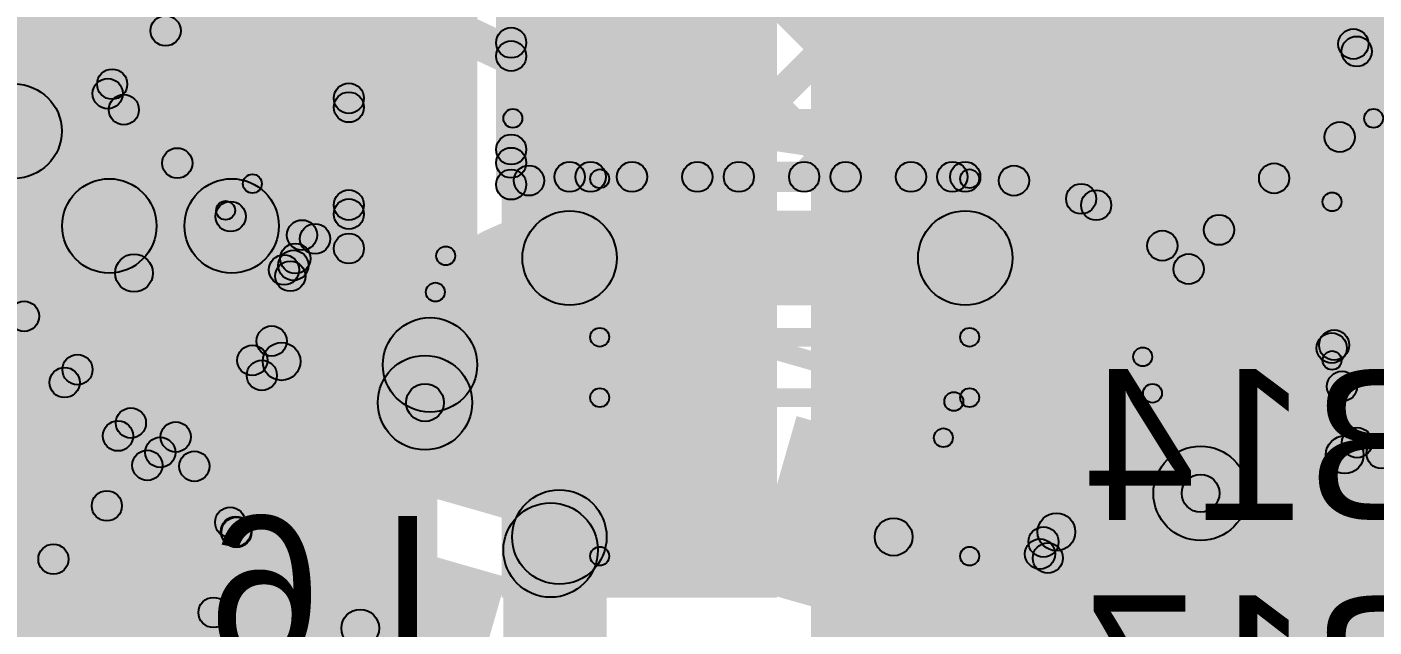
# Model space of a CAD drawing. Header units: millimetres. Extents: x -2.17 to 2.17, y -2.17 to 2.17.
# Drawn here: x -0.2507 to 0.1061, y -0.4404 to -0.2814 of the extents above; entities that cross this region are included whole.
import ezdxf

# ---------------------------------------------------------------- set-up
doc = ezdxf.new("R2010")
doc.units = ezdxf.units.MM
doc.header["$MEASUREMENT"] = 0
for name, color, linetype in [('BottomLayer', 5, 'Continuous'), ('BottomOverlay', 54, 'Continuous'), ('BottomPaste', 16, 'Continuous'), ('BottomSolder', 6, 'Continuous'), ('Mechanical1', 6, 'Continuous'), ('Mechanical2', 216, 'Continuous'), ('TopLayer', 1, 'Continuous'), ('TopOverlay', 2, 'Continuous'), ('TopPaste', 8, 'Continuous'), ('TopSolder', 216, 'Continuous')]:
    doc.layers.add(name, color=color, linetype=linetype)

# ---------------------------------------------------------------- blocks, each defined once
blk = doc.blocks.new('PBS_110_B_38')
at = {"layer": 'BottomLayer'}
for points in [[(-0.05118, 0.05906), (-0.05118, -0.05906), (-0.11024, -0.05906), (-0.11024, 0.05906)], [(0.11024, 0.05906), (0.11024, -0.05906), (0.05118, -0.05906), (0.05118, 0.05906)]]:
    blk.add_hatch(color=5, dxfattribs=at).paths.add_polyline_path(points)
at = {"layer": 'BottomOverlay'}
for points in [[(-0.1115, -0.063), (-0.1165, -0.063), (-0.1165, 0.063), (-0.1115, 0.063)], [(0.1165, -0.063), (0.1115, -0.063), (0.1115, 0.063), (0.1165, 0.063)], [(-0.114, -0.0655), (-0.114, -0.0605), (0.114, -0.0605), (0.114, -0.0655)]]:
    blk.add_hatch(color=54, dxfattribs=at).paths.add_polyline_path(points)
h = blk.add_hatch(color=54, dxfattribs=at)
edge = h.paths.add_edge_path()
edge.add_arc((-0.114, -0.063), 0.0025, 0, 360)
h = blk.add_hatch(color=54, dxfattribs=at)
edge = h.paths.add_edge_path()
edge.add_arc((-0.114, -0.063), 0.0025, 0, 360)
h = blk.add_hatch(color=54, dxfattribs=at)
edge = h.paths.add_edge_path()
edge.add_arc((0.114, -0.063), 0.0025, 0, 360)
h = blk.add_hatch(color=54, dxfattribs=at)
edge = h.paths.add_edge_path()
edge.add_arc((0.114, -0.063), 0.0025, 0, 360)
at = {"layer": 'BottomPaste'}
for points in [[(-0.05118, 0.05906), (-0.05118, -0.05906), (-0.11024, -0.05906), (-0.11024, 0.05906)], [(0.11024, 0.05906), (0.11024, -0.05906), (0.05118, -0.05906), (0.05118, 0.05906)]]:
    blk.add_hatch(color=16, dxfattribs=at).paths.add_polyline_path(points)
at = {"layer": 'BottomSolder'}
for points in [[(-0.04718, 0.06306), (-0.04718, -0.06306), (-0.11424, -0.06306), (-0.11424, 0.06306)], [(0.11424, 0.06306), (0.11424, -0.06306), (0.04718, -0.06306), (0.04718, 0.06306)]]:
    blk.add_hatch(color=6, dxfattribs=at).paths.add_polyline_path(points)
at = {"layer": 'BottomOverlay'}
for centre in [(-0.114, -0.063), (-0.114, -0.063), (0.114, -0.063), (0.114, -0.063)]:
    blk.add_circle(centre, 0.0025, dxfattribs=at)
blk = doc.blocks.new('S______B______B_46')
at = {"layer": 'BottomLayer'}
for points in [[(-0.015, 0.0175), (-0.015, -0.0175), (-0.045, -0.0175), (-0.045, 0.0175)], [(0.045, 0.0175), (0.045, -0.0175), (0.015, -0.0175), (0.015, 0.0175)]]:
    blk.add_hatch(color=5, dxfattribs=at).paths.add_polyline_path(points)
at = {"layer": 'BottomOverlay'}
h = blk.add_hatch(color=54, dxfattribs=at)
edge = h.paths.add_edge_path()
edge.add_arc((-0.049, 0.021), 0.0025, 0, 360)
h = blk.add_hatch(color=54, dxfattribs=at)
edge = h.paths.add_edge_path()
edge.add_arc((-0.049, 0.021), 0.0025, 0, 360)
for points in [[(-0.049, 0.0185), (-0.049, 0.0235), (0.049, 0.0235), (0.049, 0.0185)], [(-0.0465, -0.021), (-0.0515, -0.021), (-0.0515, 0.021), (-0.0465, 0.021)], [(0.0515, -0.021), (0.0465, -0.021), (0.0465, 0.021), (0.0515, 0.021)], [(-0.049, -0.0235), (-0.049, -0.0185), (0.049, -0.0185), (0.049, -0.0235)]]:
    blk.add_hatch(color=54, dxfattribs=at).paths.add_polyline_path(points)
h = blk.add_hatch(color=54, dxfattribs=at)
edge = h.paths.add_edge_path()
edge.add_arc((0.049, 0.021), 0.0025, 0, 360)
h = blk.add_hatch(color=54, dxfattribs=at)
edge = h.paths.add_edge_path()
edge.add_arc((0.049, 0.021), 0.0025, 0, 360)
h = blk.add_hatch(color=54, dxfattribs=at)
edge = h.paths.add_edge_path()
edge.add_arc((-0.049, -0.021), 0.0025, 0, 360)
h = blk.add_hatch(color=54, dxfattribs=at)
edge = h.paths.add_edge_path()
edge.add_arc((-0.049, -0.021), 0.0025, 0, 360)
h = blk.add_hatch(color=54, dxfattribs=at)
edge = h.paths.add_edge_path()
edge.add_arc((0.049, -0.021), 0.0025, 0, 360)
h = blk.add_hatch(color=54, dxfattribs=at)
edge = h.paths.add_edge_path()
edge.add_arc((0.049, -0.021), 0.0025, 0, 360)
at = {"layer": 'BottomPaste'}
for points in [[(-0.015, 0.0175), (-0.015, -0.0175), (-0.045, -0.0175), (-0.045, 0.0175)], [(0.045, 0.0175), (0.045, -0.0175), (0.015, -0.0175), (0.015, 0.0175)]]:
    blk.add_hatch(color=16, dxfattribs=at).paths.add_polyline_path(points)
at = {"layer": 'BottomSolder'}
for points in [[(-0.011, 0.0215), (-0.011, -0.0215), (-0.049, -0.0215), (-0.049, 0.0215)], [(0.049, 0.0215), (0.049, -0.0215), (0.011, -0.0215), (0.011, 0.0215)]]:
    blk.add_hatch(color=6, dxfattribs=at).paths.add_polyline_path(points)
at = {"layer": 'BottomOverlay'}
for centre in [(-0.049, 0.021), (-0.049, 0.021), (0.049, 0.021), (0.049, 0.021), (-0.049, -0.021), (-0.049, -0.021), (0.049, -0.021), (0.049, -0.021)]:
    blk.add_circle(centre, 0.0025, dxfattribs=at)
blk = doc.blocks.new('S______B______B_47')
at = {"layer": 'BottomLayer'}
for points in [[(-0.015, 0.0175), (-0.015, -0.0175), (-0.045, -0.0175), (-0.045, 0.0175)], [(0.045, 0.0175), (0.045, -0.0175), (0.015, -0.0175), (0.015, 0.0175)]]:
    blk.add_hatch(color=5, dxfattribs=at).paths.add_polyline_path(points)
at = {"layer": 'BottomOverlay'}
h = blk.add_hatch(color=54, dxfattribs=at)
edge = h.paths.add_edge_path()
edge.add_arc((-0.049, 0.021), 0.0025, 0, 360)
h = blk.add_hatch(color=54, dxfattribs=at)
edge = h.paths.add_edge_path()
edge.add_arc((-0.049, 0.021), 0.0025, 0, 360)
for points in [[(-0.049, 0.0185), (-0.049, 0.0235), (0.049, 0.0235), (0.049, 0.0185)], [(-0.0465, -0.021), (-0.0515, -0.021), (-0.0515, 0.021), (-0.0465, 0.021)], [(0.0515, -0.021), (0.0465, -0.021), (0.0465, 0.021), (0.0515, 0.021)], [(-0.049, -0.0235), (-0.049, -0.0185), (0.049, -0.0185), (0.049, -0.0235)]]:
    blk.add_hatch(color=54, dxfattribs=at).paths.add_polyline_path(points)
h = blk.add_hatch(color=54, dxfattribs=at)
edge = h.paths.add_edge_path()
edge.add_arc((0.049, 0.021), 0.0025, 0, 360)
h = blk.add_hatch(color=54, dxfattribs=at)
edge = h.paths.add_edge_path()
edge.add_arc((0.049, 0.021), 0.0025, 0, 360)
h = blk.add_hatch(color=54, dxfattribs=at)
edge = h.paths.add_edge_path()
edge.add_arc((-0.049, -0.021), 0.0025, 0, 360)
h = blk.add_hatch(color=54, dxfattribs=at)
edge = h.paths.add_edge_path()
edge.add_arc((-0.049, -0.021), 0.0025, 0, 360)
h = blk.add_hatch(color=54, dxfattribs=at)
edge = h.paths.add_edge_path()
edge.add_arc((0.049, -0.021), 0.0025, 0, 360)
h = blk.add_hatch(color=54, dxfattribs=at)
edge = h.paths.add_edge_path()
edge.add_arc((0.049, -0.021), 0.0025, 0, 360)
at = {"layer": 'BottomPaste'}
for points in [[(-0.015, 0.0175), (-0.015, -0.0175), (-0.045, -0.0175), (-0.045, 0.0175)], [(0.045, 0.0175), (0.045, -0.0175), (0.015, -0.0175), (0.015, 0.0175)]]:
    blk.add_hatch(color=16, dxfattribs=at).paths.add_polyline_path(points)
at = {"layer": 'BottomSolder'}
for points in [[(-0.011, 0.0215), (-0.011, -0.0215), (-0.049, -0.0215), (-0.049, 0.0215)], [(0.049, 0.0215), (0.049, -0.0215), (0.011, -0.0215), (0.011, 0.0215)]]:
    blk.add_hatch(color=6, dxfattribs=at).paths.add_polyline_path(points)
at = {"layer": 'BottomOverlay'}
for centre in [(-0.049, 0.021), (-0.049, 0.021), (0.049, 0.021), (0.049, 0.021), (-0.049, -0.021), (-0.049, -0.021), (0.049, -0.021), (0.049, -0.021)]:
    blk.add_circle(centre, 0.0025, dxfattribs=at)
blk = doc.blocks.new('S______B______B_50')
at = {"layer": 'BottomLayer'}
blk.add_hatch(color=5, dxfattribs=at).paths.add_polyline_path([(-0.015, 0.0175), (-0.015, -0.0175), (-0.045, -0.0175), (-0.045, 0.0175)])
at = {"layer": 'BottomOverlay'}
h = blk.add_hatch(color=54, dxfattribs=at)
edge = h.paths.add_edge_path()
edge.add_arc((-0.049, 0.021), 0.0025, 0, 360)
h = blk.add_hatch(color=54, dxfattribs=at)
edge = h.paths.add_edge_path()
edge.add_arc((-0.049, 0.021), 0.0025, 0, 360)
for points in [[(-0.049, 0.0185), (-0.049, 0.0235), (0.049, 0.0235), (0.049, 0.0185)], [(-0.0465, -0.021), (-0.0515, -0.021), (-0.0515, 0.021), (-0.0465, 0.021)], [(-0.049, -0.0235), (-0.049, -0.0185), (0.049, -0.0185), (0.049, -0.0235)]]:
    blk.add_hatch(color=54, dxfattribs=at).paths.add_polyline_path(points)
h = blk.add_hatch(color=54, dxfattribs=at)
edge = h.paths.add_edge_path()
edge.add_arc((-0.049, -0.021), 0.0025, 0, 360)
h = blk.add_hatch(color=54, dxfattribs=at)
edge = h.paths.add_edge_path()
edge.add_arc((-0.049, -0.021), 0.0025, 0, 360)
at = {"layer": 'BottomPaste'}
blk.add_hatch(color=16, dxfattribs=at).paths.add_polyline_path([(-0.015, 0.0175), (-0.015, -0.0175), (-0.045, -0.0175), (-0.045, 0.0175)])
at = {"layer": 'BottomSolder'}
blk.add_hatch(color=6, dxfattribs=at).paths.add_polyline_path([(-0.011, 0.0215), (-0.011, -0.0215), (-0.049, -0.0215), (-0.049, 0.0215)])
at = {"layer": 'BottomOverlay'}
for centre in [(-0.049, 0.021), (-0.049, 0.021), (-0.049, -0.021), (-0.049, -0.021)]:
    blk.add_circle(centre, 0.0025, dxfattribs=at)
blk = doc.blocks.new('WS2812B_M____261')
at = {"layer": 'TopLayer'}
for points in [[(0.03504, 0.05079), (0.09409, 0.05079), (0.09409, 0.01142), (0.03504, 0.01142)], [(0.03504, -0.01142), (0.09409, -0.01142), (0.09409, -0.05079), (0.03504, -0.05079)]]:
    blk.add_hatch(color=1, dxfattribs=at).paths.add_polyline_path(points)
at = {"layer": 'TopOverlay'}
h = blk.add_hatch(color=2, dxfattribs=at)
edge = h.paths.add_edge_path()
edge.add_arc((0.07, -0.06), 0.0025, 0, 360)
for points in [[(0.0725, -0.07), (0.0675, -0.07), (0.0675, -0.06), (0.0725, -0.06)], [(0.07, -0.0675), (0.07, -0.0725), (-0.07, -0.0725), (-0.07, -0.0675)]]:
    blk.add_hatch(color=2, dxfattribs=at).paths.add_polyline_path(points)
h = blk.add_hatch(color=2, dxfattribs=at)
edge = h.paths.add_edge_path()
edge.add_arc((0.07, -0.07), 0.0025, 0, 360)
h = blk.add_hatch(color=2, dxfattribs=at)
edge = h.paths.add_edge_path()
edge.add_arc((0.07, -0.07), 0.0025, 0, 360)
at = {"layer": 'TopPaste'}
for points in [[(0.03504, 0.05079), (0.09409, 0.05079), (0.09409, 0.01142), (0.03504, 0.01142)], [(0.03504, -0.01142), (0.09409, -0.01142), (0.09409, -0.05079), (0.03504, -0.05079)]]:
    blk.add_hatch(color=8, dxfattribs=at).paths.add_polyline_path(points)
at = {"layer": 'TopSolder'}
for points in [[(0.03104, 0.05479), (0.09809, 0.05479), (0.09809, 0.00742), (0.03104, 0.00742)], [(0.03104, -0.00742), (0.09809, -0.00742), (0.09809, -0.05479), (0.03104, -0.05479)]]:
    blk.add_hatch(color=216, dxfattribs=at).paths.add_polyline_path(points)
at = {"layer": 'TopOverlay'}
for centre in [(0.07, -0.06), (0.07, -0.07), (0.07, -0.07)]:
    blk.add_circle(centre, 0.0025, dxfattribs=at)
blk = doc.blocks.new('WS2812B_M____262')
at = {"layer": 'TopLayer'}
for points in [[(0.03504, 0.05079), (0.09409, 0.05079), (0.09409, 0.01142), (0.03504, 0.01142)], [(-0.09409, -0.01142), (-0.03504, -0.01142), (-0.03504, -0.05079), (-0.09409, -0.05079)], [(0.03504, -0.01142), (0.09409, -0.01142), (0.09409, -0.05079), (0.03504, -0.05079)]]:
    blk.add_hatch(color=1, dxfattribs=at).paths.add_polyline_path(points)
at = {"layer": 'TopOverlay'}
h = blk.add_hatch(color=2, dxfattribs=at)
edge = h.paths.add_edge_path()
edge.add_arc((-0.07, -0.06), 0.0025, 0, 360)
for points in [[(-0.0725, -0.06), (-0.0675, -0.06), (-0.0675, -0.07), (-0.0725, -0.07)], [(0.0675, -0.06), (0.0725, -0.06), (0.0725, -0.07), (0.0675, -0.07)], [(0.07, -0.0675), (0.07, -0.0725), (-0.07, -0.0725), (-0.07, -0.0675)]]:
    blk.add_hatch(color=2, dxfattribs=at).paths.add_polyline_path(points)
h = blk.add_hatch(color=2, dxfattribs=at)
edge = h.paths.add_edge_path()
edge.add_arc((0.07, -0.06), 0.0025, 0, 360)
h = blk.add_hatch(color=2, dxfattribs=at)
edge = h.paths.add_edge_path()
edge.add_arc((-0.07, -0.07), 0.0025, 0, 360)
h = blk.add_hatch(color=2, dxfattribs=at)
edge = h.paths.add_edge_path()
edge.add_arc((-0.07, -0.07), 0.0025, 0, 360)
h = blk.add_hatch(color=2, dxfattribs=at)
edge = h.paths.add_edge_path()
edge.add_arc((0.07, -0.07), 0.0025, 0, 360)
h = blk.add_hatch(color=2, dxfattribs=at)
edge = h.paths.add_edge_path()
edge.add_arc((0.07, -0.07), 0.0025, 0, 360)
at = {"layer": 'TopPaste'}
for points in [[(0.03504, 0.05079), (0.09409, 0.05079), (0.09409, 0.01142), (0.03504, 0.01142)], [(-0.09409, -0.01142), (-0.03504, -0.01142), (-0.03504, -0.05079), (-0.09409, -0.05079)], [(0.03504, -0.01142), (0.09409, -0.01142), (0.09409, -0.05079), (0.03504, -0.05079)]]:
    blk.add_hatch(color=8, dxfattribs=at).paths.add_polyline_path(points)
at = {"layer": 'TopSolder'}
for points in [[(0.03104, 0.05479), (0.09809, 0.05479), (0.09809, 0.00742), (0.03104, 0.00742)], [(-0.09809, -0.00742), (-0.03104, -0.00742), (-0.03104, -0.05479), (-0.09809, -0.05479)], [(0.03104, -0.00742), (0.09809, -0.00742), (0.09809, -0.05479), (0.03104, -0.05479)]]:
    blk.add_hatch(color=216, dxfattribs=at).paths.add_polyline_path(points)
at = {"layer": 'TopOverlay'}
for centre in [(-0.07, -0.06), (0.07, -0.06), (-0.07, -0.07), (-0.07, -0.07), (0.07, -0.07), (0.07, -0.07)]:
    blk.add_circle(centre, 0.0025, dxfattribs=at)
blk = doc.blocks.new('WS2812B_M____263')
at = {"layer": 'TopLayer'}
for points in [[(-0.09409, 0.05079), (-0.03504, 0.05079), (-0.03504, 0.01142), (-0.09409, 0.01142)], [(-0.09409, -0.01142), (-0.03504, -0.01142), (-0.03504, -0.05079), (-0.09409, -0.05079)]]:
    blk.add_hatch(color=1, dxfattribs=at).paths.add_polyline_path(points)
at = {"layer": 'TopOverlay'}
h = blk.add_hatch(color=2, dxfattribs=at)
edge = h.paths.add_edge_path()
edge.add_arc((-0.07, -0.06), 0.0025, 0, 360)
for points in [[(-0.0725, -0.06), (-0.0675, -0.06), (-0.0675, -0.07), (-0.0725, -0.07)], [(0.07, -0.0675), (0.07, -0.0725), (-0.07, -0.0725), (-0.07, -0.0675)]]:
    blk.add_hatch(color=2, dxfattribs=at).paths.add_polyline_path(points)
h = blk.add_hatch(color=2, dxfattribs=at)
edge = h.paths.add_edge_path()
edge.add_arc((-0.07, -0.07), 0.0025, 0, 360)
h = blk.add_hatch(color=2, dxfattribs=at)
edge = h.paths.add_edge_path()
edge.add_arc((-0.07, -0.07), 0.0025, 0, 360)
at = {"layer": 'TopPaste'}
for points in [[(-0.09409, 0.05079), (-0.03504, 0.05079), (-0.03504, 0.01142), (-0.09409, 0.01142)], [(-0.09409, -0.01142), (-0.03504, -0.01142), (-0.03504, -0.05079), (-0.09409, -0.05079)]]:
    blk.add_hatch(color=8, dxfattribs=at).paths.add_polyline_path(points)
at = {"layer": 'TopSolder'}
for points in [[(-0.09809, 0.05479), (-0.03104, 0.05479), (-0.03104, 0.00742), (-0.09809, 0.00742)], [(-0.09809, -0.00742), (-0.03104, -0.00742), (-0.03104, -0.05479), (-0.09809, -0.05479)]]:
    blk.add_hatch(color=216, dxfattribs=at).paths.add_polyline_path(points)
at = {"layer": 'TopOverlay'}
for centre in [(-0.07, -0.06), (-0.07, -0.07), (-0.07, -0.07)]:
    blk.add_circle(centre, 0.0025, dxfattribs=at)
blk = doc.blocks.new('1255AY_1R0N_P3_B_279')
at = {"layer": 'BottomLayer'}
blk.add_hatch(color=5, dxfattribs=at).paths.add_polyline_path([(0.06102, 0.1122), (0.12402, 0.1122), (0.12402, -0.1122), (0.06102, -0.1122)])
at = {"layer": 'BottomPaste'}
blk.add_hatch(color=16, dxfattribs=at).paths.add_polyline_path([(0.06102, 0.1122), (0.12402, 0.1122), (0.12402, -0.1122), (0.06102, -0.1122)])
at = {"layer": 'BottomSolder'}
blk.add_hatch(color=6, dxfattribs=at).paths.add_polyline_path([(0.05702, 0.1162), (0.12802, 0.1162), (0.12802, -0.1162), (0.05702, -0.1162)])

msp = doc.modelspace()

# ---------------------------------------------------------------- hatches: boundary and pattern name
at = {"layer": 'BottomLayer'}
for points in [[(-0.125, -0.43261), (-0.052, -0.43261), (-0.052, -0.12061), (-0.125, -0.12061)], [(-0.043, -0.55161), (0.132, -0.55161), (0.132, -0.11861), (-0.043, -0.11861)], [(-0.29, -0.495), (-0.142, -0.495), (-0.142, -0.22), (-0.29, -0.22)], [(-0.26284, -0.31784), (-0.24516, -0.30016), (-0.22006, -0.32526), (-0.23774, -0.34294)], [(-0.2289, -0.3466), (-0.2289, -0.3216), (-0.19648, -0.3216), (-0.19648, -0.3466)], [(-0.0995, -0.832), (-0.1245, -0.832), (-0.1245, -0.42), (-0.0995, -0.42)]]:
    msp.add_hatch(color=5, dxfattribs=at).paths.add_polyline_path(points)
h = msp.add_hatch(color=5, dxfattribs=at)
edge = h.paths.add_edge_path()
edge.add_arc((-0.254, -0.309), 0.0125, 0, 360)
h = msp.add_hatch(color=5, dxfattribs=at)
edge = h.paths.add_edge_path()
edge.add_arc((-0.2289, -0.3341), 0.0125, 0, 360)
h = msp.add_hatch(color=5, dxfattribs=at)
edge = h.paths.add_edge_path()
edge.add_arc((-0.2289, -0.3341), 0.0125, 0, 360)
h = msp.add_hatch(color=5, dxfattribs=at)
edge = h.paths.add_edge_path()
edge.add_arc((-0.19648, -0.3341), 0.0125, 0, 360)
h = msp.add_hatch(color=5, dxfattribs=at)
edge = h.paths.add_edge_path()
edge.add_arc((-0.112, -0.42), 0.0125, 0, 360)
at = {"layer": 'Mechanical1'}
msp.add_hatch(color=6, dxfattribs=at).paths.add_polyline_path([(0.005, -2.16461), (-0.005, -2.16461), (-0.005, 0), (0.005, 0)])
at = {"layer": 'TopLayer'}
for points in [[(-0.06333, -0.12759), (-0.05767, -0.12194), (0.10349, -0.28309), (0.09783, -0.28875)], [(-0.04201, -0.32394), (-0.04766, -0.31828), (0.09617, -0.17445), (0.10183, -0.1801)], [(-0.16144, -0.34009), (-0.16944, -0.34009), (-0.16944, -0.18567), (-0.16144, -0.18567)], [(-0.13144, -0.37091), (-0.15644, -0.37091), (-0.15644, -0.18567), (-0.13144, -0.18567)], [(-0.11844, -0.32315), (-0.12644, -0.32315), (-0.12644, -0.18567), (-0.11844, -0.18567)], [(-0.01372, -0.32394), (-0.01938, -0.31828), (0.09617, -0.20273), (0.10183, -0.20839)], [(0.01268, -0.23188), (0.01833, -0.22622), (0.09985, -0.30775), (0.0942, -0.3134)], [(-0.12527, -0.23535), (-0.11962, -0.2297), (-0.03103, -0.31828), (-0.03669, -0.32394)], [(0.01356, -0.32494), (0.00791, -0.31928), (0.09617, -0.23102), (0.10183, -0.23667)], [(-0.22221, -0.30616), (-0.22787, -0.3005), (-0.16827, -0.2409), (-0.16262, -0.24656)], [(-0.11962, -0.28841), (-0.12527, -0.28275), (-0.08742, -0.2449), (-0.08176, -0.25056)], [(-0.32816, -0.38384), (-0.34584, -0.36616), (-0.23184, -0.25216), (-0.21416, -0.26984)], [(0.00995, -0.25744), (0.0156, -0.25178), (0.08248, -0.31865), (0.07682, -0.32431)], [(-0.11962, -0.3167), (-0.12527, -0.31104), (-0.06963, -0.25539), (-0.06397, -0.26105)], [(-0.07236, -0.25998), (-0.06671, -0.25432), (-0.00275, -0.31828), (-0.0084, -0.32394)], [(-0.12527, -0.26364), (-0.11962, -0.25798), (-0.05932, -0.31828), (-0.06497, -0.32394)], [(-0.09857, -0.32394), (-0.10423, -0.31828), (-0.04462, -0.25867), (-0.03896, -0.26433)], [(-0.07029, -0.32394), (-0.07595, -0.31828), (-0.01634, -0.25867), (-0.01068, -0.26433)], [(-0.03973, -0.26433), (-0.03407, -0.25867), (0.03136, -0.32411), (0.02571, -0.32976)], [(-0.01145, -0.26433), (-0.00579, -0.25867), (0.06788, -0.33234), (0.06222, -0.33799)], [(0.03534, -0.33145), (0.02968, -0.32579), (0.09617, -0.2593), (0.10183, -0.26496)], [(-0.20492, -0.26884), (-0.19926, -0.26319), (-0.16262, -0.29984), (-0.16827, -0.30549)], [(-0.20807, -0.3203), (-0.21373, -0.31464), (-0.16827, -0.26919), (-0.16262, -0.27484)], [(-0.31897, -0.39303), (-0.32463, -0.38737), (-0.21063, -0.27337), (-0.20497, -0.27903)], [(-0.21682, -0.28523), (-0.21116, -0.27957), (-0.16262, -0.32812), (-0.16827, -0.33378)], [(0.05288, -0.34219), (0.04722, -0.33653), (0.0987, -0.28505), (0.10436, -0.29071)], [(-0.12527, -0.29192), (-0.11962, -0.28627), (-0.0876, -0.31828), (-0.09326, -0.32394)], [(-0.23096, -0.29937), (-0.22531, -0.29371), (-0.1773, -0.34172), (-0.18296, -0.34738)], [(-0.26705, -0.34245), (-0.27271, -0.3368), (-0.23214, -0.29623), (-0.22648, -0.30189)], [(-0.23214, -0.30189), (-0.22648, -0.29623), (-0.17812, -0.34459), (-0.18378, -0.35025)], [(-0.19393, -0.33444), (-0.19959, -0.32878), (-0.16827, -0.29747), (-0.16262, -0.30313)], [(-0.12527, -0.32021), (-0.11962, -0.31455), (-0.11491, -0.31926), (-0.12056, -0.32492)], [(-0.10697, -0.32511), (-0.10697, -0.31711), (-0.00217, -0.31711), (-0.00217, -0.32511)], [(-0.17156, -0.34035), (-0.17722, -0.3347), (-0.16827, -0.32575), (-0.16262, -0.33141)], [(-0.10697, -0.35511), (-0.10697, -0.33011), (-0.00217, -0.33011), (-0.00217, -0.35511)], [(-0.17678, -0.34558), (-0.18244, -0.33992), (-0.17722, -0.3347), (-0.17156, -0.34035)], [(-0.17893, -0.34038), (-0.17673, -0.33269), (-0.16434, -0.33624), (-0.16655, -0.34394)], [(-0.27339, -0.3418), (-0.26773, -0.33614), (-0.19406, -0.40981), (-0.19972, -0.41546)], [(-0.27271, -0.34245), (-0.26705, -0.3368), (-0.21256, -0.39128), (-0.21822, -0.39694)], [(-0.17711, -0.34852), (-0.1848, -0.34632), (-0.18168, -0.33544), (-0.17399, -0.33764)], [(-0.27613, -0.34587), (-0.27047, -0.34022), (-0.21598, -0.3947), (-0.22164, -0.40036)], [(-0.17979, -0.34858), (-0.18544, -0.34293), (-0.18244, -0.33992), (-0.17678, -0.34558)], [(0.10047, -0.37945), (0.09481, -0.3738), (0.12741, -0.3412), (0.13306, -0.34686)], [(-0.22657, -0.34927), (-0.21813, -0.3439), (-0.1582, -0.43803), (-0.16664, -0.4434)], [(-0.25206, -0.36428), (-0.25771, -0.35863), (-0.2543, -0.35521), (-0.24864, -0.36087)], [(0.11097, -0.39724), (0.10531, -0.39158), (0.13923, -0.35766), (0.14489, -0.36332)], [(-0.18819, -0.37256), (-0.19384, -0.36691), (-0.1887, -0.36177), (-0.18305, -0.36742)], [(-0.18464, -0.37481), (-0.19233, -0.3726), (-0.18972, -0.36349), (-0.18203, -0.3657)], [(0.09273, -0.3685), (0.09838, -0.36284), (0.1638, -0.42826), (0.15815, -0.43392)], [(-0.18465, -0.37483), (-0.18189, -0.36521), (-0.1439, -0.37611), (-0.14665, -0.38572)], [(0.09106, -0.3675), (0.09878, -0.36543), (0.1055, -0.39049), (0.09777, -0.39256)], [(-0.23791, -0.37843), (-0.24357, -0.37277), (-0.24015, -0.36935), (-0.2345, -0.37501)], [(-0.19439, -0.37188), (-0.18764, -0.36759), (-0.18511, -0.37156), (-0.19186, -0.37585)], [(-0.22377, -0.39257), (-0.22943, -0.38691), (-0.22601, -0.38349), (-0.22035, -0.38915)], [(-0.21256, -0.39694), (-0.21822, -0.39128), (-0.21412, -0.38719), (-0.20847, -0.39284)], [(-0.21467, -0.39216), (-0.20792, -0.38787), (-0.19183, -0.41313), (-0.19858, -0.41743)], [(0.06146, -0.40978), (0.05887, -0.40012), (0.09705, -0.38989), (0.09964, -0.39955)], [(-0.28925, -0.48633), (-0.29491, -0.48067), (-0.20918, -0.39495), (-0.20353, -0.40061)], [(-0.25655, -0.44093), (-0.26221, -0.43527), (-0.22164, -0.3947), (-0.21598, -0.40036)], [(0.02328, -0.42001), (0.02069, -0.41035), (0.05887, -0.40012), (0.06146, -0.40978)], [(-0.23238, -0.41109), (-0.22672, -0.40544), (-0.19847, -0.43369), (-0.20413, -0.43934)], [(-0.26178, -0.48715), (-0.26744, -0.48149), (-0.19818, -0.41223), (-0.19252, -0.41789)], [(-0.02346, -0.42094), (-0.01882, -0.41208), (0.08064, -0.46418), (0.076, -0.47304)], [(-0.20352, -0.45877), (-0.21121, -0.45656), (-0.19905, -0.41418), (-0.19136, -0.41638)], [(-0.09717, -0.46494), (-0.12217, -0.46494), (-0.12217, -0.41652), (-0.09717, -0.41652)], [(0.02149, -0.42212), (0.0138, -0.41992), (0.01471, -0.41674), (0.0224, -0.41894)], [(0.01469, -0.41887), (0.02242, -0.4168), (0.02356, -0.42106), (0.01584, -0.42313)], [(-0.24652, -0.42524), (-0.24086, -0.41958), (-0.16939, -0.49105), (-0.17504, -0.49671)], [(-0.26066, -0.43938), (-0.255, -0.43372), (-0.17569, -0.51304), (-0.18135, -0.51869)]]:
    msp.add_hatch(color=1, dxfattribs=at).paths.add_polyline_path(points)
h = msp.add_hatch(color=1, dxfattribs=at)
edge = h.paths.add_edge_path()
edge.add_arc((-0.21399, -0.2824), 0.004, 0, 360)
h = msp.add_hatch(color=1, dxfattribs=at)
edge = h.paths.add_edge_path()
edge.add_arc((-0.12244, -0.28558), 0.004, 0, 360)
h = msp.add_hatch(color=1, dxfattribs=at)
edge = h.paths.add_edge_path()
edge.add_arc((-0.12244, -0.2891), 0.004, 0, 360)
h = msp.add_hatch(color=1, dxfattribs=at)
edge = h.paths.add_edge_path()
edge.add_arc((0.10066, -0.28592), 0.004, 0, 360)
h = msp.add_hatch(color=1, dxfattribs=at)
edge = h.paths.add_edge_path()
edge.add_arc((0.10153, -0.28788), 0.004, 0, 360)
h = msp.add_hatch(color=1, dxfattribs=at)
edge = h.paths.add_edge_path()
edge.add_arc((-0.22814, -0.29654), 0.004, 0, 360)
h = msp.add_hatch(color=1, dxfattribs=at)
edge = h.paths.add_edge_path()
edge.add_arc((-0.22931, -0.29906), 0.004, 0, 360)
h = msp.add_hatch(color=1, dxfattribs=at)
edge = h.paths.add_edge_path()
edge.add_arc((-0.22931, -0.29906), 0.004, 0, 360)
h = msp.add_hatch(color=1, dxfattribs=at)
edge = h.paths.add_edge_path()
edge.add_arc((-0.22504, -0.30333), 0.004, 0, 360)
h = msp.add_hatch(color=1, dxfattribs=at)
edge = h.paths.add_edge_path()
edge.add_arc((-0.16544, -0.3003), 0.004, 0, 360)
h = msp.add_hatch(color=1, dxfattribs=at)
edge = h.paths.add_edge_path()
edge.add_arc((-0.16544, -0.30266), 0.004, 0, 360)
h = msp.add_hatch(color=1, dxfattribs=at)
edge = h.paths.add_edge_path()
edge.add_arc((0.09703, -0.31057), 0.004, 0, 360)
h = msp.add_hatch(color=1, dxfattribs=at)
edge = h.paths.add_edge_path()
edge.add_arc((-0.12244, -0.31387), 0.004, 0, 360)
h = msp.add_hatch(color=1, dxfattribs=at)
edge = h.paths.add_edge_path()
edge.add_arc((-0.2109, -0.31747), 0.004, 0, 360)
h = msp.add_hatch(color=1, dxfattribs=at)
edge = h.paths.add_edge_path()
edge.add_arc((-0.12244, -0.31738), 0.004, 0, 360)
h = msp.add_hatch(color=1, dxfattribs=at)
edge = h.paths.add_edge_path()
edge.add_arc((-0.10697, -0.32111), 0.004, 0, 360)
h = msp.add_hatch(color=1, dxfattribs=at)
edge = h.paths.add_edge_path()
edge.add_arc((-0.10697, -0.32111), 0.004, 0, 360)
h = msp.add_hatch(color=1, dxfattribs=at)
edge = h.paths.add_edge_path()
edge.add_arc((-0.1014, -0.32111), 0.004, 0, 360)
h = msp.add_hatch(color=1, dxfattribs=at)
edge = h.paths.add_edge_path()
edge.add_arc((-0.09043, -0.32111), 0.004, 0, 360)
h = msp.add_hatch(color=1, dxfattribs=at)
edge = h.paths.add_edge_path()
edge.add_arc((-0.07312, -0.32111), 0.004, 0, 360)
h = msp.add_hatch(color=1, dxfattribs=at)
edge = h.paths.add_edge_path()
edge.add_arc((-0.06214, -0.32111), 0.004, 0, 360)
h = msp.add_hatch(color=1, dxfattribs=at)
edge = h.paths.add_edge_path()
edge.add_arc((-0.04483, -0.32111), 0.004, 0, 360)
h = msp.add_hatch(color=1, dxfattribs=at)
edge = h.paths.add_edge_path()
edge.add_arc((-0.03386, -0.32111), 0.004, 0, 360)
h = msp.add_hatch(color=1, dxfattribs=at)
edge = h.paths.add_edge_path()
edge.add_arc((-0.01655, -0.32111), 0.004, 0, 360)
h = msp.add_hatch(color=1, dxfattribs=at)
edge = h.paths.add_edge_path()
edge.add_arc((-0.00558, -0.32111), 0.004, 0, 360)
h = msp.add_hatch(color=1, dxfattribs=at)
edge = h.paths.add_edge_path()
edge.add_arc((-0.00217, -0.32111), 0.004, 0, 360)
h = msp.add_hatch(color=1, dxfattribs=at)
edge = h.paths.add_edge_path()
edge.add_arc((-0.00217, -0.32111), 0.004, 0, 360)
h = msp.add_hatch(color=1, dxfattribs=at)
edge = h.paths.add_edge_path()
edge.add_arc((0.07965, -0.32148), 0.004, 0, 360)
h = msp.add_hatch(color=1, dxfattribs=at)
edge = h.paths.add_edge_path()
edge.add_arc((-0.12244, -0.32315), 0.004, 0, 360)
h = msp.add_hatch(color=1, dxfattribs=at)
edge = h.paths.add_edge_path()
edge.add_arc((-0.12244, -0.32315), 0.004, 0, 360)
h = msp.add_hatch(color=1, dxfattribs=at)
edge = h.paths.add_edge_path()
edge.add_arc((-0.11774, -0.32209), 0.004, 0, 360)
h = msp.add_hatch(color=1, dxfattribs=at)
edge = h.paths.add_edge_path()
edge.add_arc((0.01073, -0.32211), 0.004, 0, 360)
h = msp.add_hatch(color=1, dxfattribs=at)
edge = h.paths.add_edge_path()
edge.add_arc((-0.16544, -0.32858), 0.004, 0, 360)
h = msp.add_hatch(color=1, dxfattribs=at)
edge = h.paths.add_edge_path()
edge.add_arc((0.02853, -0.32694), 0.004, 0, 360)
h = msp.add_hatch(color=1, dxfattribs=at)
edge = h.paths.add_edge_path()
edge.add_arc((0.03251, -0.32862), 0.004, 0, 360)
h = msp.add_hatch(color=1, dxfattribs=at)
edge = h.paths.add_edge_path()
edge.add_arc((-0.19676, -0.33161), 0.004, 0, 360)
h = msp.add_hatch(color=1, dxfattribs=at)
edge = h.paths.add_edge_path()
edge.add_arc((-0.16544, -0.33095), 0.004, 0, 360)
h = msp.add_hatch(color=1, dxfattribs=at)
edge = h.paths.add_edge_path()
edge.add_arc((-0.10697, -0.34261), 0.0125, 0, 360)
h = msp.add_hatch(color=1, dxfattribs=at)
edge = h.paths.add_edge_path()
edge.add_arc((-0.10697, -0.34261), 0.0125, 0, 360)
h = msp.add_hatch(color=1, dxfattribs=at)
edge = h.paths.add_edge_path()
edge.add_arc((-0.00217, -0.34261), 0.0125, 0, 360)
h = msp.add_hatch(color=1, dxfattribs=at)
edge = h.paths.add_edge_path()
edge.add_arc((-0.00217, -0.34261), 0.0125, 0, 360)
h = msp.add_hatch(color=1, dxfattribs=at)
edge = h.paths.add_edge_path()
edge.add_arc((0.06505, -0.33516), 0.004, 0, 360)
h = msp.add_hatch(color=1, dxfattribs=at)
edge = h.paths.add_edge_path()
edge.add_arc((-0.17783, -0.33654), 0.004, 0, 360)
h = msp.add_hatch(color=1, dxfattribs=at)
edge = h.paths.add_edge_path()
edge.add_arc((-0.17783, -0.33654), 0.004, 0, 360)
h = msp.add_hatch(color=1, dxfattribs=at)
edge = h.paths.add_edge_path()
edge.add_arc((-0.17439, -0.33753), 0.004, 0, 360)
h = msp.add_hatch(color=1, dxfattribs=at)
edge = h.paths.add_edge_path()
edge.add_arc((-0.17439, -0.33753), 0.004, 0, 360)
h = msp.add_hatch(color=1, dxfattribs=at)
edge = h.paths.add_edge_path()
edge.add_arc((0.05005, -0.33936), 0.004, 0, 360)
h = msp.add_hatch(color=1, dxfattribs=at)
edge = h.paths.add_edge_path()
edge.add_arc((-0.17961, -0.34275), 0.004, 0, 360)
h = msp.add_hatch(color=1, dxfattribs=at)
edge = h.paths.add_edge_path()
edge.add_arc((-0.17961, -0.34275), 0.004, 0, 360)
h = msp.add_hatch(color=1, dxfattribs=at)
edge = h.paths.add_edge_path()
edge.add_arc((-0.16544, -0.34009), 0.004, 0, 360)
h = msp.add_hatch(color=1, dxfattribs=at)
edge = h.paths.add_edge_path()
edge.add_arc((-0.16544, -0.34009), 0.004, 0, 360)
h = msp.add_hatch(color=1, dxfattribs=at)
edge = h.paths.add_edge_path()
edge.add_arc((-0.22235, -0.34659), 0.005, 0, 360)
h = msp.add_hatch(color=1, dxfattribs=at)
edge = h.paths.add_edge_path()
edge.add_arc((-0.18262, -0.34575), 0.004, 0, 360)
h = msp.add_hatch(color=1, dxfattribs=at)
edge = h.paths.add_edge_path()
edge.add_arc((-0.18013, -0.34455), 0.004, 0, 360)
h = msp.add_hatch(color=1, dxfattribs=at)
edge = h.paths.add_edge_path()
edge.add_arc((0.05699, -0.34554), 0.004, 0, 360)
h = msp.add_hatch(color=1, dxfattribs=at)
edge = h.paths.add_edge_path()
edge.add_arc((0.05699, -0.34554), 0.004, 0, 360)
h = msp.add_hatch(color=1, dxfattribs=at)
edge = h.paths.add_edge_path()
edge.add_arc((-0.18095, -0.34742), 0.004, 0, 360)
h = msp.add_hatch(color=1, dxfattribs=at)
edge = h.paths.add_edge_path()
edge.add_arc((-0.18095, -0.34742), 0.004, 0, 360)
h = msp.add_hatch(color=1, dxfattribs=at)
edge = h.paths.add_edge_path()
edge.add_arc((-0.25147, -0.35804), 0.004, 0, 360)
h = msp.add_hatch(color=1, dxfattribs=at)
edge = h.paths.add_edge_path()
edge.add_arc((-0.14394, -0.37091), 0.0125, 0, 360)
h = msp.add_hatch(color=1, dxfattribs=at)
edge = h.paths.add_edge_path()
edge.add_arc((-0.14394, -0.37091), 0.0125, 0, 360)
h = msp.add_hatch(color=1, dxfattribs=at)
edge = h.paths.add_edge_path()
edge.add_arc((-0.14394, -0.37091), 0.0125, 0, 360)
h = msp.add_hatch(color=1, dxfattribs=at)
edge = h.paths.add_edge_path()
edge.add_arc((-0.18588, -0.3646), 0.004, 0, 360)
h = msp.add_hatch(color=1, dxfattribs=at)
edge = h.paths.add_edge_path()
edge.add_arc((-0.18588, -0.3646), 0.004, 0, 360)
h = msp.add_hatch(color=1, dxfattribs=at)
edge = h.paths.add_edge_path()
edge.add_arc((0.09492, -0.36647), 0.004, 0, 360)
h = msp.add_hatch(color=1, dxfattribs=at)
edge = h.paths.add_edge_path()
edge.add_arc((0.09492, -0.36647), 0.004, 0, 360)
h = msp.add_hatch(color=1, dxfattribs=at)
edge = h.paths.add_edge_path()
edge.add_arc((0.09555, -0.36567), 0.004, 0, 360)
h = msp.add_hatch(color=1, dxfattribs=at)
edge = h.paths.add_edge_path()
edge.add_arc((-0.19101, -0.36973), 0.004, 0, 360)
h = msp.add_hatch(color=1, dxfattribs=at)
edge = h.paths.add_edge_path()
edge.add_arc((-0.19101, -0.36973), 0.004, 0, 360)
h = msp.add_hatch(color=1, dxfattribs=at)
edge = h.paths.add_edge_path()
edge.add_arc((-0.18327, -0.37002), 0.005, 0, 360)
h = msp.add_hatch(color=1, dxfattribs=at)
edge = h.paths.add_edge_path()
edge.add_arc((-0.23732, -0.37218), 0.004, 0, 360)
h = msp.add_hatch(color=1, dxfattribs=at)
edge = h.paths.add_edge_path()
edge.add_arc((-0.18849, -0.3737), 0.004, 0, 360)
h = msp.add_hatch(color=1, dxfattribs=at)
edge = h.paths.add_edge_path()
edge.add_arc((-0.18849, -0.3737), 0.004, 0, 360)
h = msp.add_hatch(color=1, dxfattribs=at)
edge = h.paths.add_edge_path()
edge.add_arc((-0.14527, -0.38092), 0.0125, 0, 360)
h = msp.add_hatch(color=1, dxfattribs=at)
edge = h.paths.add_edge_path()
edge.add_arc((-0.14527, -0.38092), 0.0125, 0, 360)
h = msp.add_hatch(color=1, dxfattribs=at)
edge = h.paths.add_edge_path()
edge.add_arc((-0.24074, -0.3756), 0.004, 0, 360)
h = msp.add_hatch(color=1, dxfattribs=at)
edge = h.paths.add_edge_path()
edge.add_arc((0.09764, -0.37663), 0.004, 0, 360)
h = msp.add_hatch(color=1, dxfattribs=at)
edge = h.paths.add_edge_path()
edge.add_arc((-0.14527, -0.38092), 0.005, 0, 360)
h = msp.add_hatch(color=1, dxfattribs=at)
edge = h.paths.add_edge_path()
edge.add_arc((-0.22318, -0.38632), 0.004, 0, 360)
h = msp.add_hatch(color=1, dxfattribs=at)
edge = h.paths.add_edge_path()
edge.add_arc((-0.2266, -0.38974), 0.004, 0, 360)
h = msp.add_hatch(color=1, dxfattribs=at)
edge = h.paths.add_edge_path()
edge.add_arc((-0.2113, -0.39002), 0.004, 0, 360)
h = msp.add_hatch(color=1, dxfattribs=at)
edge = h.paths.add_edge_path()
edge.add_arc((-0.2113, -0.39002), 0.004, 0, 360)
h = msp.add_hatch(color=1, dxfattribs=at)
edge = h.paths.add_edge_path()
edge.add_arc((0.10163, -0.39153), 0.004, 0, 360)
h = msp.add_hatch(color=1, dxfattribs=at)
edge = h.paths.add_edge_path()
edge.add_arc((0.10163, -0.39153), 0.004, 0, 360)
h = msp.add_hatch(color=1, dxfattribs=at)
edge = h.paths.add_edge_path()
edge.add_arc((-0.21539, -0.39411), 0.004, 0, 360)
h = msp.add_hatch(color=1, dxfattribs=at)
edge = h.paths.add_edge_path()
edge.add_arc((-0.21539, -0.39411), 0.004, 0, 360)
h = msp.add_hatch(color=1, dxfattribs=at)
edge = h.paths.add_edge_path()
edge.add_arc((0.06017, -0.40495), 0.0125, 0, 360)
h = msp.add_hatch(color=1, dxfattribs=at)
edge = h.paths.add_edge_path()
edge.add_arc((0.06017, -0.40495), 0.0125, 0, 360)
h = msp.add_hatch(color=1, dxfattribs=at)
edge = h.paths.add_edge_path()
edge.add_arc((0.06017, -0.40495), 0.0125, 0, 360)
h = msp.add_hatch(color=1, dxfattribs=at)
edge = h.paths.add_edge_path()
edge.add_arc((0.09835, -0.39472), 0.005, 0, 360)
h = msp.add_hatch(color=1, dxfattribs=at)
edge = h.paths.add_edge_path()
edge.add_arc((0.10814, -0.39441), 0.004, 0, 360)
h = msp.add_hatch(color=1, dxfattribs=at)
edge = h.paths.add_edge_path()
edge.add_arc((-0.21881, -0.39753), 0.004, 0, 360)
h = msp.add_hatch(color=1, dxfattribs=at)
edge = h.paths.add_edge_path()
edge.add_arc((-0.21881, -0.39753), 0.004, 0, 360)
h = msp.add_hatch(color=1, dxfattribs=at)
edge = h.paths.add_edge_path()
edge.add_arc((-0.20635, -0.39778), 0.004, 0, 360)
h = msp.add_hatch(color=1, dxfattribs=at)
edge = h.paths.add_edge_path()
edge.add_arc((0.06017, -0.40495), 0.005, 0, 360)
h = msp.add_hatch(color=1, dxfattribs=at)
edge = h.paths.add_edge_path()
edge.add_arc((0.06017, -0.40495), 0.005, 0, 360)
h = msp.add_hatch(color=1, dxfattribs=at)
edge = h.paths.add_edge_path()
edge.add_arc((-0.22955, -0.40827), 0.004, 0, 360)
h = msp.add_hatch(color=1, dxfattribs=at)
edge = h.paths.add_edge_path()
edge.add_arc((-0.10967, -0.41652), 0.0125, 0, 360)
h = msp.add_hatch(color=1, dxfattribs=at)
edge = h.paths.add_edge_path()
edge.add_arc((-0.10967, -0.41652), 0.0125, 0, 360)
h = msp.add_hatch(color=1, dxfattribs=at)
edge = h.paths.add_edge_path()
edge.add_arc((-0.19689, -0.41264), 0.004, 0, 360)
h = msp.add_hatch(color=1, dxfattribs=at)
edge = h.paths.add_edge_path()
edge.add_arc((0.02199, -0.41518), 0.005, 0, 360)
h = msp.add_hatch(color=1, dxfattribs=at)
edge = h.paths.add_edge_path()
edge.add_arc((-0.19535, -0.41506), 0.004, 0, 360)
h = msp.add_hatch(color=1, dxfattribs=at)
edge = h.paths.add_edge_path()
edge.add_arc((-0.19521, -0.41528), 0.004, 0, 360)
h = msp.add_hatch(color=1, dxfattribs=at)
edge = h.paths.add_edge_path()
edge.add_arc((-0.19521, -0.41528), 0.004, 0, 360)
h = msp.add_hatch(color=1, dxfattribs=at)
edge = h.paths.add_edge_path()
edge.add_arc((-0.02114, -0.41651), 0.005, 0, 360)
h = msp.add_hatch(color=1, dxfattribs=at)
edge = h.paths.add_edge_path()
edge.add_arc((0.01856, -0.41784), 0.004, 0, 360)
h = msp.add_hatch(color=1, dxfattribs=at)
edge = h.paths.add_edge_path()
edge.add_arc((0.01856, -0.41784), 0.004, 0, 360)
h = msp.add_hatch(color=1, dxfattribs=at)
edge = h.paths.add_edge_path()
edge.add_arc((0.01764, -0.42102), 0.004, 0, 360)
h = msp.add_hatch(color=1, dxfattribs=at)
edge = h.paths.add_edge_path()
edge.add_arc((-0.24369, -0.42241), 0.004, 0, 360)
h = msp.add_hatch(color=1, dxfattribs=at)
edge = h.paths.add_edge_path()
edge.add_arc((0.0197, -0.4221), 0.004, 0, 360)
h = msp.add_hatch(color=1, dxfattribs=at)
edge = h.paths.add_edge_path()
edge.add_arc((-0.2013, -0.43652), 0.004, 0, 360)
h = msp.add_hatch(color=1, dxfattribs=at)
edge = h.paths.add_edge_path()
edge.add_arc((-0.16242, -0.44071), 0.005, 0, 360)

# ---------------------------------------------------------------- linework, layer by layer
at = {"layer": 'BottomLayer'}
for centre in [(-0.254, -0.309), (-0.2289, -0.3341), (-0.2289, -0.3341), (-0.19648, -0.3341), (-0.112, -0.42)]:
    msp.add_circle(centre, 0.0125, dxfattribs=at)
at = {"layer": 'Mechanical2', "const_width": 0.01}
for points in [[(2.16535, 0.001, 1), (-2.16535, 0.001, 1)], [(2.08135, -0.01, 1), (-2.04935, -0.01, 1)], [(1.84055, 0.001, 1), (-1.84055, 0.001, 1)], [(1.6437, 0.001, 1), (-1.6437, 0.001, 1)], [(1.50394, 0, 1), (-1.50394, 0, 1)], [(1.30709, 0.001, 1), (-1.30709, 0.001, 1)], [(1.17323, 0.001, 1), (-1.17323, 0.001, 1)], [(0.97638, 0.001, 1), (-0.97638, 0.001, 1)], [(0.84252, 0.001, 1), (-0.84252, 0.001, 1)], [(0.64567, 0.001, 1), (-0.64567, 0.001, 1)], [(0.51081, -0.01261, 1), (-0.51281, -0.01261, 1)], [(0.31496, 0.001, 1), (-0.31496, 0.001, 1)]]:
    msp.add_lwpolyline(points, format="xyb", close=True, dxfattribs=at)
at = {"layer": 'TopLayer'}
for points, const_width in [([(0.12281, -0.301, -0.414214), (0.099, -0.27719)], 0.008), ([(0.05699, -0.34554, -0.203107), (0.1262, -0.301)], 0.008), ([(0.06017, -0.40495, -0.414213), (0.14415, -0.32096)], 0.025), ([(-0.12244, -0.32315, -0.065529), (-0.10697, -0.32111)], 0.008), ([(-0.00217, -0.32111, -0.198362), (0.05699, -0.34554)], 0.008), ([(-0.14394, -0.37091, -0.338758), (-0.10697, -0.34261)], 0.025), ([(-0.00217, -0.34261, -0.414213), (0.06017, -0.40495)], 0.025), ([(0.09492, -0.36647, -0.230826), (0.14415, -0.34246)], 0.008), ([(-0.14527, -0.38092, -0.06617), (-0.14394, -0.37091)], 0.025), ([(-0.14527, -0.38092, -0.414214), (-0.10967, -0.41652)], 0.025), ([(0.10163, -0.39153, -0.231248), (0.16642, -0.46371)], 0.008), ([(0.06017, -0.40495, -0.414213), (0.14913, -0.49391)], 0.025)]:
    msp.add_lwpolyline(points, format="xyb", dxfattribs=dict(at, const_width=const_width))
for centre, radius in [((-0.21399, -0.2824), 0.004), ((-0.12244, -0.28558), 0.004), ((-0.12244, -0.2891), 0.004), ((0.10066, -0.28592), 0.004), ((0.10153, -0.28788), 0.004), ((-0.22814, -0.29654), 0.004), ((-0.22931, -0.29906), 0.004), ((-0.22931, -0.29906), 0.004), ((-0.22504, -0.30333), 0.004), ((-0.16544, -0.3003), 0.004), ((-0.16544, -0.30266), 0.004), ((0.09703, -0.31057), 0.004), ((-0.12244, -0.31387), 0.004), ((-0.2109, -0.31747), 0.004), ((-0.12244, -0.31738), 0.004), ((-0.10697, -0.32111), 0.004), ((-0.10697, -0.32111), 0.004), ((-0.1014, -0.32111), 0.004), ((-0.09043, -0.32111), 0.004), ((-0.07312, -0.32111), 0.004), ((-0.06214, -0.32111), 0.004), ((-0.04483, -0.32111), 0.004), ((-0.03386, -0.32111), 0.004), ((-0.01655, -0.32111), 0.004), ((-0.00558, -0.32111), 0.004), ((-0.00217, -0.32111), 0.004), ((-0.00217, -0.32111), 0.004), ((0.07965, -0.32148), 0.004), ((-0.12244, -0.32315), 0.004), ((-0.12244, -0.32315), 0.004), ((-0.11774, -0.32209), 0.004), ((0.01073, -0.32211), 0.004), ((-0.16544, -0.32858), 0.004), ((0.02853, -0.32694), 0.004), ((0.03251, -0.32862), 0.004), ((-0.19676, -0.33161), 0.004), ((-0.16544, -0.33095), 0.004), ((-0.10697, -0.34261), 0.0125), ((-0.10697, -0.34261), 0.0125), ((-0.00217, -0.34261), 0.0125), ((-0.00217, -0.34261), 0.0125), ((0.06505, -0.33516), 0.004), ((-0.17783, -0.33654), 0.004), ((-0.17783, -0.33654), 0.004), ((-0.17439, -0.33753), 0.004), ((-0.17439, -0.33753), 0.004), ((0.05005, -0.33936), 0.004), ((-0.17961, -0.34275), 0.004), ((-0.17961, -0.34275), 0.004), ((-0.16544, -0.34009), 0.004), ((-0.16544, -0.34009), 0.004), ((-0.22235, -0.34659), 0.005), ((-0.18262, -0.34575), 0.004), ((-0.18013, -0.34455), 0.004), ((0.05699, -0.34554), 0.004), ((0.05699, -0.34554), 0.004), ((-0.18095, -0.34742), 0.004), ((-0.18095, -0.34742), 0.004), ((-0.25147, -0.35804), 0.004), ((-0.14394, -0.37091), 0.0125), ((-0.14394, -0.37091), 0.0125), ((-0.14394, -0.37091), 0.0125), ((-0.18588, -0.3646), 0.004), ((-0.18588, -0.3646), 0.004), ((0.09492, -0.36647), 0.004), ((0.09492, -0.36647), 0.004), ((0.09555, -0.36567), 0.004), ((-0.19101, -0.36973), 0.004), ((-0.19101, -0.36973), 0.004), ((-0.18327, -0.37002), 0.005), ((-0.23732, -0.37218), 0.004), ((-0.18849, -0.3737), 0.004), ((-0.18849, -0.3737), 0.004), ((-0.14527, -0.38092), 0.0125), ((-0.14527, -0.38092), 0.0125), ((-0.24074, -0.3756), 0.004), ((0.09764, -0.37663), 0.004), ((-0.14527, -0.38092), 0.005), ((-0.22318, -0.38632), 0.004), ((-0.2266, -0.38974), 0.004), ((-0.2113, -0.39002), 0.004), ((-0.2113, -0.39002), 0.004), ((0.10163, -0.39153), 0.004), ((0.10163, -0.39153), 0.004), ((-0.21539, -0.39411), 0.004), ((-0.21539, -0.39411), 0.004), ((0.06017, -0.40495), 0.0125), ((0.06017, -0.40495), 0.0125), ((0.06017, -0.40495), 0.0125), ((0.09835, -0.39472), 0.005), ((0.10814, -0.39441), 0.004), ((-0.21881, -0.39753), 0.004), ((-0.21881, -0.39753), 0.004), ((-0.20635, -0.39778), 0.004), ((0.06017, -0.40495), 0.005), ((0.06017, -0.40495), 0.005), ((-0.22955, -0.40827), 0.004), ((-0.10967, -0.41652), 0.0125), ((-0.10967, -0.41652), 0.0125), ((-0.19689, -0.41264), 0.004), ((0.02199, -0.41518), 0.005), ((-0.19535, -0.41506), 0.004), ((-0.19521, -0.41528), 0.004), ((-0.19521, -0.41528), 0.004), ((-0.02114, -0.41651), 0.005), ((0.01856, -0.41784), 0.004), ((0.01856, -0.41784), 0.004), ((0.01764, -0.42102), 0.004), ((-0.24369, -0.42241), 0.004), ((0.0197, -0.4221), 0.004), ((-0.2013, -0.43652), 0.004), ((-0.16242, -0.44071), 0.005)]:
    msp.add_circle(centre, radius, dxfattribs=at)

# ---------------------------------------------------------------- block references
for name, p, rotation in [('1255AY_1R0N_P3_B_279', (-0.289, -0.3341), 360), ('PBS_110_B_38', (-0.008, -0.24261), 360), ('S______B______B_47', (-0.05, -0.34261), 360), ('S______B______B_50', (0.144, -0.34873), 360), ('WS2812B_M____263', (-0.29, -0.32292), 135), ('WS2812B_M____261', (0.13058, -0.41828), 195), ('WS2812B_M____262', (-0.09178, -0.42861), 164), ('S______B______B_46', (-0.05, -0.40061), 360)]:
    msp.add_blockref(name, p, dxfattribs=dict(rotation=rotation))

# ---------------------------------------------------------------- texts
at = {"layer": 'BottomOverlay', "text_generation_flag": 2}
for s, p in [('SB14', (0.16, -0.412)), ('L6', (-0.143, -0.451)), ('SB17', (0.16, -0.472))]:
    msp.add_text(s, height=0.04, dxfattribs=at).set_placement(p)

doc.saveas('drawing.dxf')
